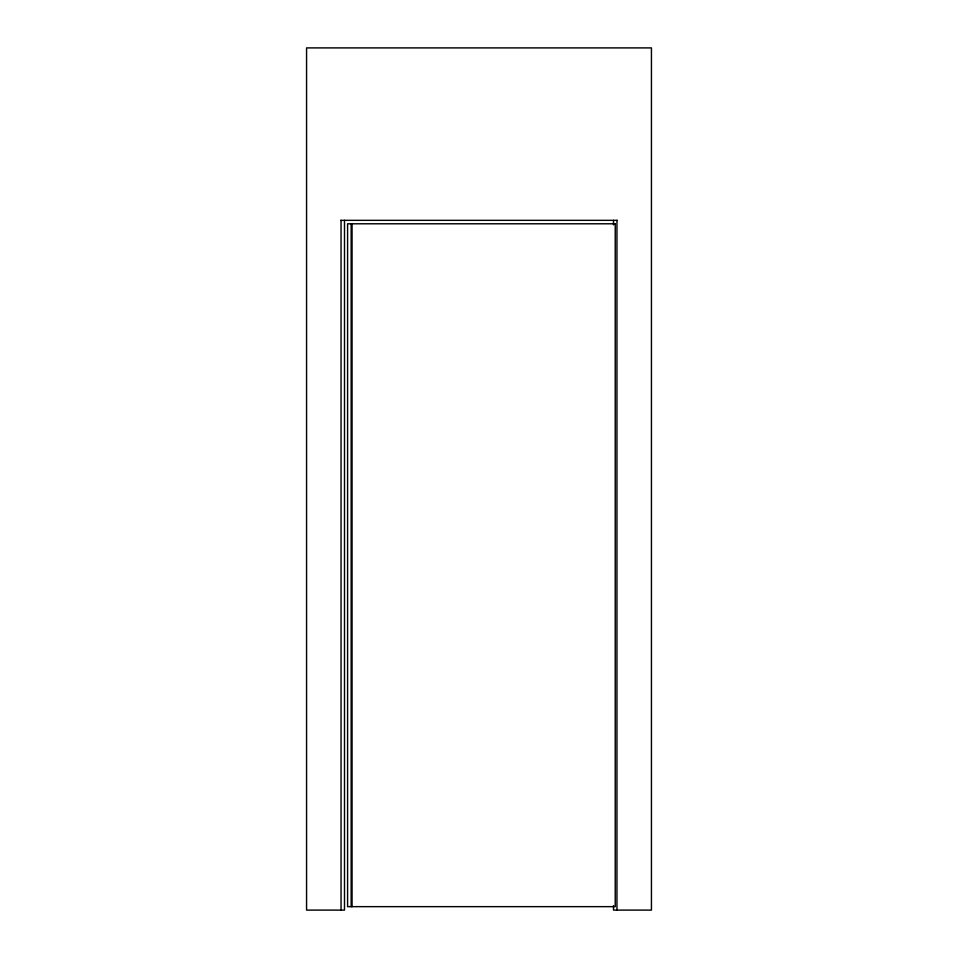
<?xml version="1.0" encoding="UTF-8"?>
<svg xmlns="http://www.w3.org/2000/svg" width="958" height="958" viewBox="0 0 958 958"><rect width="100%" height="100%" fill="white"/><g stroke="black" fill="none" stroke-linecap="round" stroke-linejoin="round"><path stroke-width="1.44" d="M340.713 220.34L617.287 220.34M616.952 220.34L616.952 910.1M613.503 220.34L613.503 224.831M613.503 905.609L613.503 910.1L651.44 910.1L651.44 47.9L306.56 47.9L306.56 910.1L344.497 910.1L344.497 220.34M352.053 223.789L352.053 906.651M351.167 223.789L351.167 906.651M341.048 220.34L341.048 910.1M615.228 223.789L347.598 223.789L347.598 906.651L615.228 906.651L615.228 223.789"/></g></svg>
